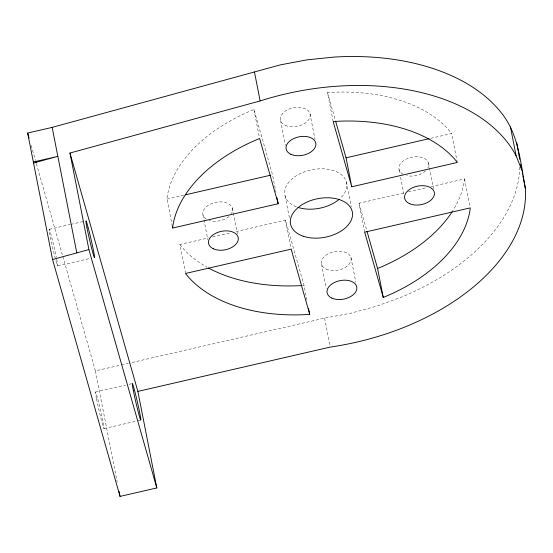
<?xml version="1.0" encoding="UTF-8"?>
<svg xmlns="http://www.w3.org/2000/svg" width="553" height="553" viewBox="0 0 553 553"><rect width="100%" height="100%" fill="white"/><g stroke="black" fill="none" stroke-linecap="round" stroke-linejoin="round"><path stroke-width="0.41" stroke-dasharray="2.77 2.07" d="M172.315 226.384L166.985 198.216A151.059 94.245 -11.1 0 1 252.693 110.026L253.945 109.57L272.518 174.762L275.926 192.14M431.043 186.638L464.555 178.916L464.527 179.78A151.059 94.245 -11.1 0 1 452.658 210.921M519.398 167.124L519.073 176.4A206.449 128.801 -11.1 0 1 401.941 296.92L377.056 306.03L351.12 313.136L324.583 318.12L128.994 363.176M166.958 199.073L183.714 195.216M430.676 138.326L451.614 133.501L457.137 161.635M49.148 229.357L70.037 224.546M70.874 224.352L85.079 221.076M57.74 265.896L89.496 258.576M185.58 273.459L179.898 244.495L208.384 237.928M212.566 236.967L231.002 232.723M236.027 231.562L285.459 220.177L304.026 285.362L307.109 301.088M364.683 232.198L359.001 203.234L404.236 192.81M408.425 191.85L426.854 187.598M62.835 256.537L95.413 370.911L120.602 365.104M121.439 364.918L128.158 363.369M95.489 392.029L125.572 385.095M128.918 384.328L131.427 383.747M104.082 428.561L136.674 421.054M137.51 420.861L140.02 420.287M333.169 121.591L327.487 92.627L328.828 92.489A151.059 94.245 -11.1 0 1 451.13 132.761L451.614 133.501M302.685 285.507L304.026 285.362M179.898 244.495L180.382 245.235A151.059 94.245 -11.1 0 0 207.092 267.217M327.487 92.627L335.477 120.685M359.001 203.234L366.757 230.463M31.189 145.474L35.44 160.391M36.387 163.709L62.593 255.707M464.555 178.916L470.078 207.05M428.52 163.017L433.552 188.67M399.107 169.799L399.916 173.932M400.566 177.243L403.814 193.792M346.399 181.937L351.273 206.76M350.955 257.518L355.821 282.341M309.977 113.697L315.01 139.349M321.535 264.293L326.242 288.293M324.583 318.12L330.1 346.254M280.565 120.478L285.431 145.301M285.113 196.052L289.661 219.223M285.459 220.177L291.141 249.14M253.945 109.57L259.468 137.704M232.412 208.198L237.444 233.85M202.992 214.972L207.866 239.802M95.413 370.911L117.229 482.092M403.019 174.271A15.104 9.422 -11.1 0 1 401.969 162.001A15.104 9.422 -11.1 0 1 420.992 157.204A15.104 9.422 -11.1 0 1 427.849 168.008M425.554 170.918A15.104 9.422 -11.1 0 1 406.655 175.619M206.248 219.057A15.104 9.422 -11.1 0 1 206.483 206.615A15.104 9.422 -11.1 0 1 225.735 202.598A15.104 9.422 -11.1 0 1 231.368 213.817M228.901 216.569A15.104 9.422 -11.1 0 1 209.131 220.405M296.284 206.781A31.473 19.631 -11.1 0 1 291.445 179.469A31.473 19.631 -11.1 0 1 335.118 171.16A31.473 19.631 -11.1 0 1 340.164 198.437M56.676 258.977A18.885 0.774 77 0 1 55.742 260.152M55.348 258.673A18.885 0.774 77 0 1 49.846 234.368A18.885 0.774 77 0 1 50.662 233.345A18.885 0.774 77 0 1 56.365 257.408M326.152 269.124A15.104 9.422 -11.1 0 0 350.823 261.251A15.104 9.422 -11.1 0 0 331.759 252.341A15.104 9.422 -11.1 0 0 326.152 269.124M285.175 125.303A15.104 9.422 -11.1 0 0 309.853 117.43A15.104 9.422 -11.1 0 0 290.788 108.526A15.104 9.422 -11.1 0 0 285.175 125.303M96.554 398.941A18.885 0.774 77 0 0 103.867 428.513A18.885 0.774 77 0 0 98.946 403.434A18.885 0.774 77 0 0 96.554 398.941"/><path stroke-width="0.83" d="M172.64 228.036L172.667 227.179A151.059 94.245 -11.1 0 1 258.375 138.99L259.627 138.533L278.2 203.718L172.64 228.036L172.315 226.384M383.25 297.383L364.683 232.198L470.237 207.88L470.209 208.737A151.059 94.245 -11.1 0 1 384.501 296.926L383.25 297.383L377.568 268.426L378.819 267.963A151.059 94.245 -11.1 0 0 452.195 211.654M137.87 391.4L156.81 487.94L120.042 496.414L52.556 259.537L27.65 133.038L52.162 127.39L280.392 64.86L306.929 59.876L333.625 57.104A206.449 128.801 -11.1 0 1 500.769 112.141C518.617 133.536 520.38 162.008 525.35 188.255A206.449 128.801 -11.1 0 1 330.265 347.077L137.87 391.4L69.961 153.036L260.138 100.929A206.449 128.801 -11.1 0 1 516.115 155.842L522.454 171.651M33.615 162.997L57.844 156.354L33.332 162.001M52.556 259.537L88.902 249.576L69.961 153.036M185.386 194.829L270.839 175.142M335.712 121.508L346.06 157.819L428.997 138.713M351.743 186.783L457.296 162.464L456.813 161.718A151.059 94.245 -11.1 0 0 334.51 121.453L333.169 121.591L351.743 186.783L346.06 157.819M309.708 314.325L308.367 314.463A151.059 94.245 -11.1 0 1 186.064 274.198L185.58 273.459L291.141 249.14L309.708 314.325L308.574 308.533M366.992 231.292L377.568 268.426M88.902 249.576L156.81 487.94M27.65 133.038L29.067 138.015M35.675 161.22L36.152 162.879M520.643 164.255L521.451 168.388M522.267 172.529L522.592 174.181M522.917 175.84L525.35 188.255M510.433 126.886L516.115 155.842M254.456 71.966L260.138 100.929M277.06 197.933L278.2 203.718M52.162 127.39L76.784 252.894M119.047 491.361L120.042 496.414M516.772 142.688L518.216 150.99M518.507 152.649L519.668 159.292M301.841 285.555A151.059 94.245 -11.1 0 1 208.592 268.046M338.996 199.46A31.473 19.631 -11.1 0 1 297.901 207.368M213.292 248.767A15.104 9.422 -11.1 0 0 237.963 240.894A15.104 9.422 -11.1 0 0 218.898 231.984A15.104 9.422 -11.1 0 0 213.292 248.767M331.835 298.088A15.104 9.422 -11.1 0 0 356.505 290.214A15.104 9.422 -11.1 0 0 337.441 281.304A15.104 9.422 -11.1 0 0 331.835 298.088M409.4 203.587A15.104 9.422 -11.1 0 0 434.077 195.714A15.104 9.422 -11.1 0 0 415.013 186.81A15.104 9.422 -11.1 0 0 409.4 203.587M290.857 154.266A15.104 9.422 -11.1 0 0 315.535 146.393A15.104 9.422 -11.1 0 0 296.47 137.49A15.104 9.422 -11.1 0 0 290.857 154.266M303.583 236.331A31.473 19.631 -11.1 0 0 352.434 216.036A31.473 19.631 -11.1 0 0 308.304 201.506A31.473 19.631 -11.1 0 0 303.583 236.331M86.98 227.801A18.885 0.774 77 0 0 94.293 257.373A18.885 0.774 77 0 0 89.372 232.288A18.885 0.774 77 0 0 86.98 227.801M133.321 390.473A18.885 0.774 77 0 0 140.635 420.045A18.885 0.774 77 0 0 135.713 394.96A18.885 0.774 77 0 0 133.321 390.473"/></g></svg>
